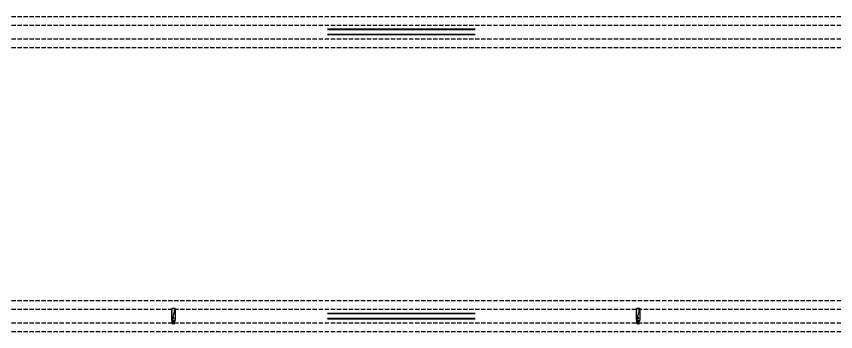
# Model space of a CAD drawing. Extents: x -474411 to 577939, y 0 to 1014176.
# Drawn here: x -200719 to -153116, y 688670 to 706970 of the extents above; entities that cross this region are included whole.
import ezdxf

# ---------------------------------------------------------------- set-up
doc = ezdxf.new("R2010")
doc.units = 0
doc.header["$LTSCALE"] = 1000
doc.header["$MEASUREMENT"] = 0
doc.linetypes.add('CENTER', pattern=[2, 1.25, -0.25, 0.25, -0.25])
doc.linetypes.add('DASH', pattern=[0.35, 0.25, -0.1])
for name, color, linetype in [('A-HATCH-2', 251, 'Continuous'), ('A-WINDOW', 140, 'Continuous'), ('SB_ZF消火栓', 10, 'Continuous')]:
    doc.layers.add(name, color=color, linetype=linetype)
doc.layers.add('LG-ZF消防', color=1, linetype='Continuous', lineweight=60)
doc.layers.add('柱间支撑', color=6, linetype='CENTER', lineweight=0)

# ---------------------------------------------------------------- blocks, each defined once
blk = doc.blocks.new('w42343')
at = {"layer": 'A-HATCH-2', "linetype": 'DASH'}
for p, q in [((-263654, 706970), (-128354, 706970)), ((-263654, 706470), (-128354, 706470)), ((-263654, 705670), (-128354, 705670)), ((-263654, 705170), (-128354, 705170)), ((-263654, 690470), (-128354, 690470)), ((-263654, 689970), (-128354, 689970)), ((-263654, 689170), (-128354, 689170)), ((-263654, 688670), (-128354, 688670))]:
    blk.add_line(p, q, dxfattribs=at)
blk = doc.blocks.new('234243242332')
at = {"layer": 'SB_ZF消火栓'}
for points in [[(-191690, 689310), (-191690, 690010), (-191490, 690010)], [(-164690, 689310), (-164690, 690010), (-164490, 690010)]]:
    blk.add_hatch(color=8, dxfattribs=at).paths.add_polyline_path(points)
at = {"layer": 'LG-ZF消防', "color": 8, "linetype": 'Continuous'}
for centre in [(-191590, 689210), (-164590, 689210)]:
    blk.add_circle(centre, 50, dxfattribs=at)
at = {"layer": 'SB_ZF消火栓', "color": 8}
for p, q in [((-191690, 689310), (-191690, 690010)), ((-191490, 690010), (-191690, 690010)), ((-191490, 690010), (-191690, 689310)), ((-191490, 690010), (-191490, 689310)), ((-164690, 689310), (-164690, 690010)), ((-164490, 690010), (-164690, 690010)), ((-164490, 690010), (-164690, 689310)), ((-164490, 690010), (-164490, 689310)), ((-191490, 689310), (-191690, 689310)), ((-164490, 689310), (-164690, 689310))]:
    blk.add_line(p, q, dxfattribs=at)
for centre in [(-191590, 689450), (-164590, 689450)]:
    blk.add_circle(centre, 32.5, dxfattribs=at)

msp = doc.modelspace()

# ---------------------------------------------------------------- linework, layer by layer
at = {"layer": '柱间支撑', "color": 8, "const_width": 100}
for points in [[(-174054.2, 706220), (-182654.2, 706220)], [(-174054.2, 705920), (-182654.2, 705920)], [(-174054.2, 689720), (-182654.2, 689720)], [(-174054.2, 689420), (-182654.2, 689420)]]:
    msp.add_lwpolyline(points, dxfattribs=at)

# ---------------------------------------------------------------- block references
at = {"layer": 'A-WINDOW', "color": 8}
msp.add_blockref('w42343', (0, 0), dxfattribs=at)
at = {"layer": 'SB_ZF消火栓', "color": 8, "linetype": 'Continuous'}
msp.add_blockref('234243242332', (0, 0), dxfattribs=at)

doc.saveas('drawing.dxf')
